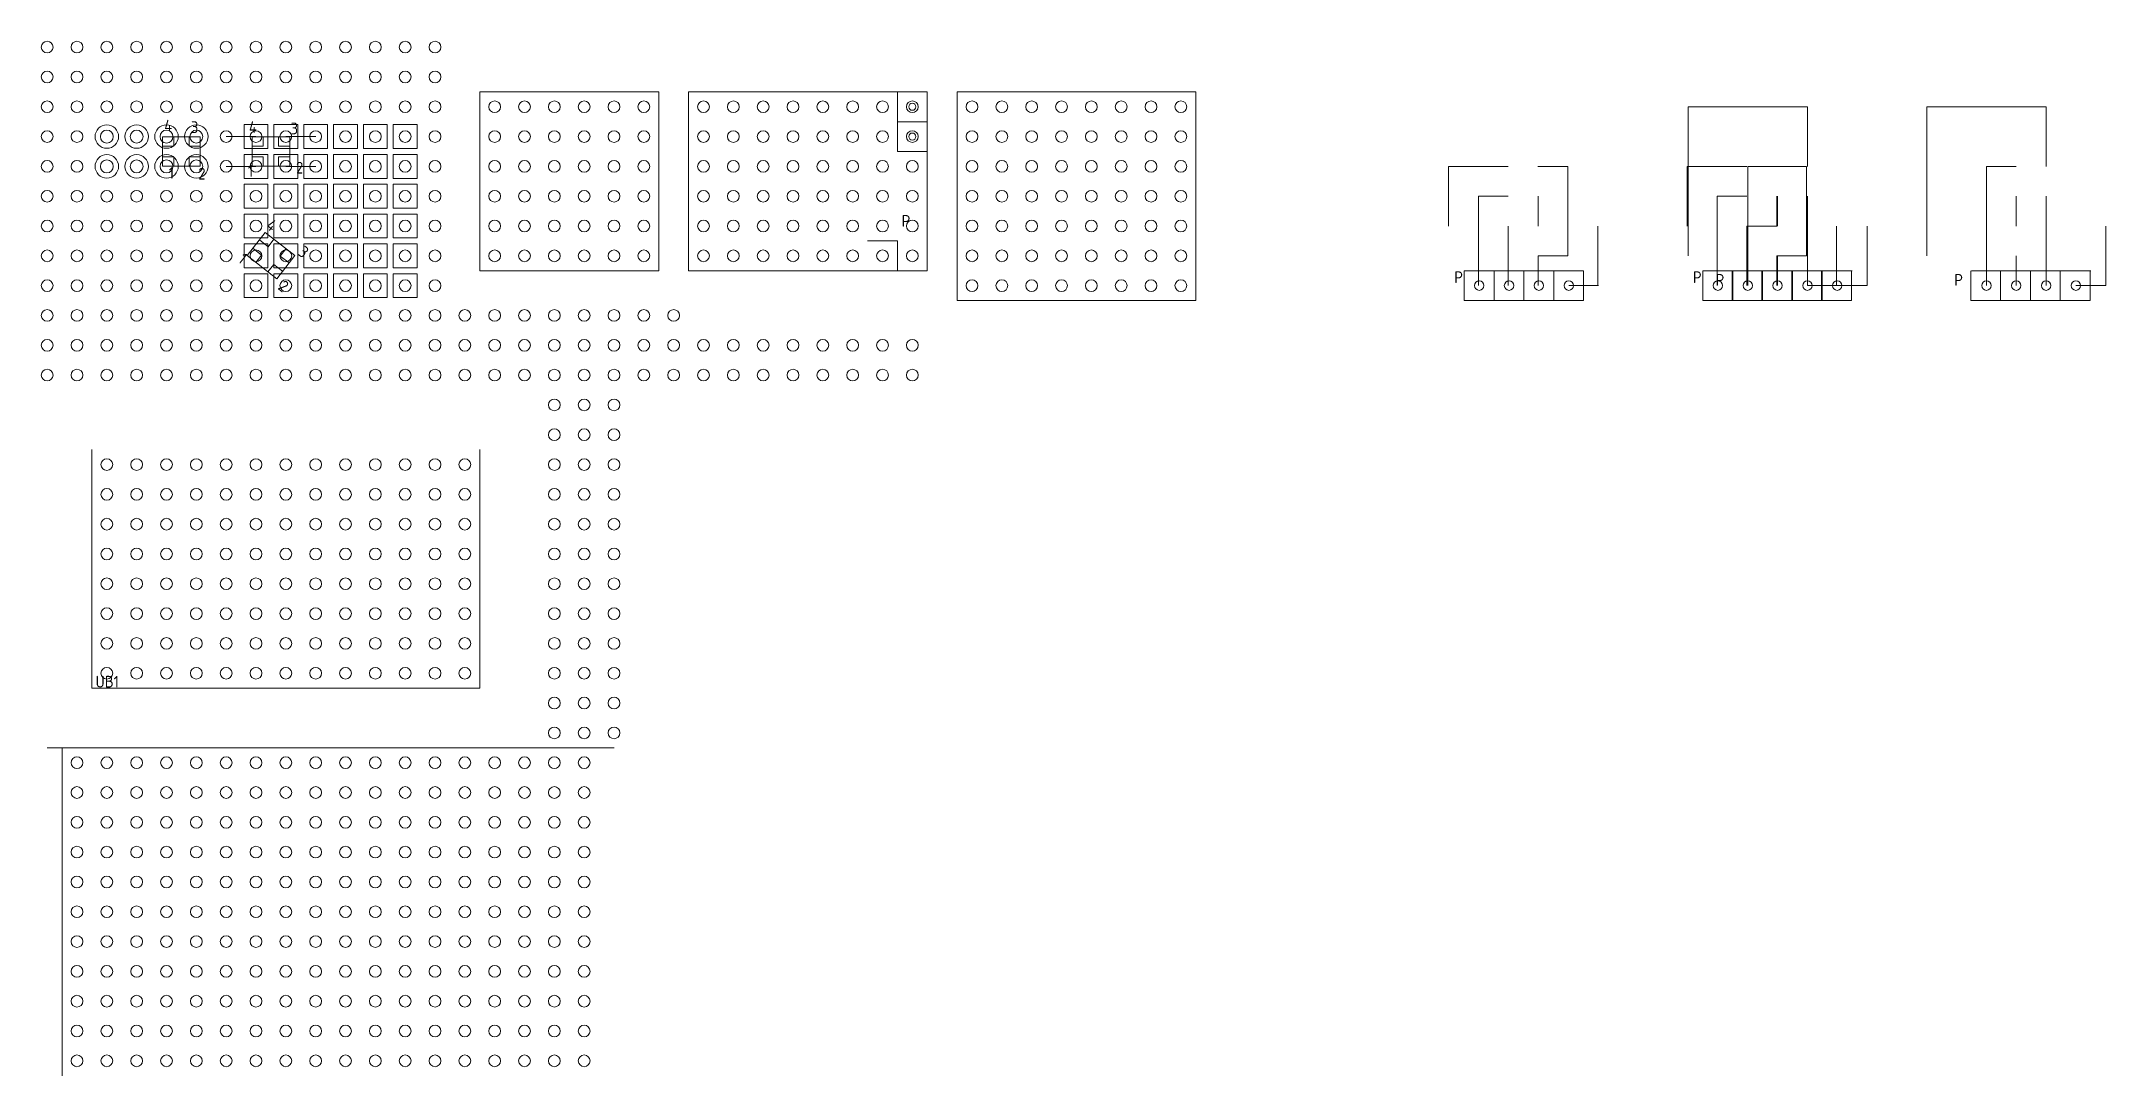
# Model space of a CAD drawing. Extents: x -42 to 134, y 4 to 92.
import ezdxf

# ---------------------------------------------------------------- set-up
doc = ezdxf.new("R2010")
doc.units = 0
doc.layers.add('0_GND', color=7, linetype='CONTINUOUS', lineweight=15)
doc.layers.add('5V line', color=1, linetype='CONTINUOUS', lineweight=15)
for name, color, linetype, lineweight, true_color in [('0_wire', 72, 'CONTINUOUS', 15, 0x6ed122), ('3.3V line', 40, 'CONTINUOUS', 15, 0xffaa00), ('crystal', 162, 'CONTINUOUS', 15, 0x0049da), ('pin socket', 56, 'CONTINUOUS', 15, 0x808000), ('universal board', 253, 'CONTINUOUS', 15, 0xa0a0a4)]:
    doc.layers.add(name, color=color, linetype=linetype, lineweight=lineweight, true_color=true_color)
doc.styles.add('iso', font='iso')

msp = doc.modelspace()

# ---------------------------------------------------------------- linework, layer by layer
at = {"layer": '0_GND'}
for p, q in [((83.12, 79.18), (80.58, 79.18)), ((80.58, 79.18), (80.58, 76.64)), ((103.44, 79.18), (100.9, 79.18)), ((100.9, 79.18), (100.9, 76.64)), ((106.04, 79.18), (106.04, 76.64)), ((126.36, 79.18), (126.36, 76.64)), ((80.58, 76.64), (80.58, 74.1)), ((100.9, 76.64), (100.9, 74.1)), ((113.66, 76.64), (113.66, 71.56)), ((133.98, 76.64), (133.98, 71.56)), ((80.58, 74.1), (80.58, 71.56)), ((100.9, 74.1), (100.9, 71.56)), ((113.66, 71.56), (111.12, 71.56)), ((133.98, 71.56), (131.44, 71.56))]:
    msp.add_line(p, q, dxfattribs=at)
at = {"layer": '0_wire'}
for p, q in [((-23.5, 84.26), (-26.04, 84.26)), ((-20.96, 84.26), (-18.42, 84.26)), ((-23.5, 81.72), (-26.04, 81.72)), ((-20.96, 81.72), (-18.42, 81.72)), ((85.66, 79.18), (85.66, 76.64)), ((105.98, 79.18), (105.98, 76.64)), ((108.58, 79.18), (108.58, 76.64)), ((128.9, 79.18), (128.9, 76.64)), ((83.12, 76.64), (83.12, 74.1)), ((105.98, 76.64), (103.44, 76.64)), ((103.44, 76.64), (103.44, 74.1)), ((108.58, 76.64), (108.58, 71.56)), ((128.9, 76.64), (128.9, 71.56)), ((83.12, 74.1), (83.12, 71.56)), ((103.44, 74.1), (103.44, 71.56))]:
    msp.add_line(p, q, dxfattribs=at)
at = {"layer": '3.3V line'}
for p, q in [((108.58, 86.8), (98.42, 86.8)), ((98.42, 86.8), (98.42, 74.1)), ((108.58, 81.72), (108.58, 86.8)), ((128.9, 86.8), (118.74, 86.8)), ((118.74, 86.8), (118.74, 74.1)), ((128.9, 81.72), (128.9, 86.8)), ((85.64, 81.72), (88.2, 81.72)), ((88.2, 81.72), (88.2, 76.64)), ((105.96, 81.72), (108.52, 81.72)), ((108.52, 81.72), (108.52, 76.64)), ((88.2, 76.64), (88.2, 74.1)), ((108.52, 76.64), (108.52, 74.1)), ((88.2, 74.1), (85.66, 74.1)), ((85.66, 74.1), (85.66, 71.56)), ((108.52, 74.1), (105.98, 74.1)), ((105.98, 74.1), (105.98, 71.56)), ((106.04, 74.1), (106.04, 71.56)), ((126.36, 74.1), (126.36, 71.56))]:
    msp.add_line(p, q, dxfattribs=at)
at = {"layer": '5V line'}
for p, q in [((83.12, 81.72), (78.04, 81.72)), ((78.04, 81.72), (78.04, 76.64)), ((103.44, 81.72), (98.36, 81.72)), ((98.36, 81.72), (98.36, 76.64)), ((106.04, 81.72), (103.5, 81.72)), ((103.5, 81.72), (103.5, 76.64)), ((126.36, 81.72), (123.82, 81.72)), ((123.82, 81.72), (123.82, 76.64)), ((90.74, 76.64), (90.74, 71.56)), ((103.5, 76.64), (103.5, 71.56)), ((111.06, 76.64), (111.06, 71.56)), ((123.82, 76.64), (123.82, 71.56)), ((90.8, 71.56), (88.26, 71.56)), ((111.12, 71.56), (108.58, 71.56))]:
    msp.add_line(p, q, dxfattribs=at)
at = {"layer": 'crystal'}
for p, q in [((-31.45, 84.24), (-31.45, 81.74)), ((-28.25, 84.24), (-31.45, 84.24)), ((-31.45, 83.44), (-30.5, 83.44)), ((-30.5, 83.44), (-30.5, 84.24)), ((-29.2, 84.24), (-29.2, 83.44)), ((-29.2, 83.44), (-28.25, 83.44)), ((-28.25, 81.74), (-28.25, 84.24)), ((-23.83, 84.24), (-23.83, 81.74)), ((-20.63, 84.24), (-23.83, 84.24)), ((-23.83, 83.44), (-22.88, 83.44)), ((-22.88, 83.44), (-22.88, 84.24)), ((-21.58, 84.24), (-21.58, 83.44)), ((-21.58, 83.44), (-20.63, 83.44)), ((-20.63, 81.74), (-20.63, 84.24)), ((-31.45, 82.54), (-30.5, 82.54)), ((-31.45, 81.74), (-28.25, 81.74)), ((-30.5, 82.54), (-30.5, 81.74)), ((-29.2, 81.74), (-29.2, 82.54)), ((-29.2, 82.54), (-28.25, 82.54)), ((-23.83, 82.54), (-22.88, 82.54)), ((-23.83, 81.74), (-20.63, 81.74)), ((-22.88, 82.54), (-22.88, 81.74)), ((-21.58, 81.74), (-21.58, 82.54)), ((-21.58, 82.54), (-20.63, 82.54)), ((-22.72, 76.09), (-24.26, 74.12)), ((-20.2, 74.12), (-22.72, 76.09)), ((-24.26, 74.12), (-21.74, 72.15)), ((-23.77, 74.75), (-23.02, 74.17)), ((-23.02, 74.17), (-23.51, 73.54)), ((-23.21, 75.46), (-22.47, 74.87)), ((-22.47, 74.87), (-21.97, 75.51)), ((-21.74, 72.15), (-20.2, 74.12)), ((-20.95, 74.7), (-21.44, 74.07)), ((-21.44, 74.07), (-20.69, 73.49)), ((-22.49, 72.73), (-21.99, 73.37)), ((-21.99, 73.37), (-21.25, 72.78))]:
    msp.add_line(p, q, dxfattribs=at)
at = {"layer": 'pin socket'}
for p, q in [((31.11, 88.07), (31.11, 85.53)), ((33.65, 88.07), (31.11, 88.07)), ((33.65, 85.53), (33.65, 88.07)), ((31.11, 85.53), (33.65, 85.53)), ((31.11, 85.53), (31.11, 82.99)), ((33.65, 85.53), (31.11, 85.53)), ((33.65, 82.99), (33.65, 85.53)), ((31.11, 82.99), (33.65, 82.99)), ((31.11, 75.37), (28.57, 75.37)), ((31.11, 72.83), (31.11, 75.37)), ((28.57, 72.83), (31.11, 72.83)), ((79.37, 72.83), (79.37, 70.29)), ((81.91, 72.83), (79.37, 72.83)), ((81.91, 72.83), (81.91, 70.29)), ((84.45, 72.83), (81.91, 72.83)), ((81.91, 70.29), (81.91, 72.83)), ((84.45, 70.29), (84.45, 72.83)), ((84.45, 72.83), (84.45, 70.29)), ((86.99, 72.83), (84.45, 72.83)), ((86.99, 72.83), (86.99, 70.29)), ((89.53, 72.83), (86.99, 72.83)), ((86.99, 70.29), (86.99, 72.83)), ((89.53, 70.29), (89.53, 72.83)), ((99.69, 72.83), (99.69, 70.29)), ((102.23, 72.83), (99.69, 72.83)), ((102.17, 72.83), (102.17, 70.29)), ((104.77, 72.83), (102.23, 72.83)), ((102.23, 72.83), (102.23, 70.29)), ((104.77, 72.83), (102.23, 72.83)), ((102.23, 70.29), (102.23, 72.83)), ((104.71, 72.83), (104.71, 70.29)), ((104.71, 70.29), (104.71, 72.83)), ((107.31, 72.83), (104.77, 72.83)), ((104.77, 70.29), (104.77, 72.83)), ((104.77, 72.83), (104.77, 70.29)), ((107.31, 72.83), (104.77, 72.83)), ((107.25, 70.29), (107.25, 72.83)), ((107.25, 72.83), (107.25, 70.29)), ((109.85, 72.83), (107.31, 72.83)), ((107.31, 72.83), (107.31, 70.29)), ((109.85, 72.83), (107.31, 72.83)), ((107.31, 70.29), (107.31, 72.83)), ((109.79, 72.83), (109.79, 70.29)), ((109.79, 70.29), (109.79, 72.83)), ((112.39, 72.83), (109.85, 72.83)), ((109.85, 70.29), (109.85, 72.83)), ((112.33, 70.29), (112.33, 72.83)), ((122.49, 72.83), (122.49, 70.29)), ((125.09, 72.83), (122.55, 72.83)), ((125.03, 72.83), (125.03, 70.29)), ((125.03, 70.29), (125.03, 72.83)), ((127.63, 72.83), (125.09, 72.83)), ((127.57, 70.29), (127.57, 72.83)), ((127.57, 72.83), (127.57, 70.29)), ((130.17, 72.83), (127.63, 72.83)), ((130.11, 72.83), (130.11, 70.29)), ((130.11, 70.29), (130.11, 72.83)), ((132.71, 72.83), (130.17, 72.83)), ((132.65, 70.29), (132.65, 72.83)), ((79.37, 70.29), (81.91, 70.29)), ((81.91, 70.29), (84.45, 70.29)), ((84.45, 70.29), (86.99, 70.29)), ((86.99, 70.29), (89.53, 70.29)), ((99.69, 70.29), (102.23, 70.29)), ((102.17, 70.29), (104.71, 70.29)), ((102.23, 70.29), (104.77, 70.29)), ((104.71, 70.29), (107.25, 70.29)), ((104.77, 70.29), (107.31, 70.29)), ((107.25, 70.29), (109.79, 70.29)), ((107.31, 70.29), (109.85, 70.29)), ((109.79, 70.29), (112.33, 70.29)), ((122.49, 70.29), (125.03, 70.29)), ((125.03, 70.29), (127.57, 70.29)), ((127.57, 70.29), (130.11, 70.29)), ((130.11, 70.29), (132.65, 70.29))]:
    msp.add_line(p, q, dxfattribs=at)
for centre, radius in [((32.38, 86.8), 0.3), ((32.38, 84.26), 0.3), ((80.64, 71.56), 0.4), ((83.18, 71.56), 0.4), ((85.72, 71.56), 0.4), ((88.26, 71.56), 0.4), ((100.96, 71.56), 0.4), ((103.5, 71.56), 0.4), ((103.5, 71.56), 0.4), ((106.04, 71.56), 0.4), ((106.04, 71.56), 0.4), ((108.58, 71.56), 0.4), ((108.58, 71.56), 0.4), ((111.12, 71.56), 0.4), ((123.82, 71.56), 0.4), ((126.36, 71.56), 0.4), ((128.9, 71.56), 0.4), ((131.44, 71.56), 0.4)]:
    msp.add_circle(centre, radius, dxfattribs=at)
at = {"layer": 'universal board'}
for p, q in [((-4.45, 72.83), (-4.45, 88.07)), ((-4.45, 88.07), (10.79, 88.07)), ((10.79, 72.83), (10.79, 88.07)), ((13.33, 72.83), (13.33, 88.07)), ((13.33, 88.07), (33.65, 88.07)), ((33.65, 72.83), (33.65, 88.07)), ((36.19, 70.29), (36.19, 88.07)), ((36.19, 88.07), (56.51, 88.07)), ((56.51, 70.29), (56.51, 88.07)), ((-24.52, 85.28), (-22.48, 85.28)), ((-24.52, 83.24), (-24.52, 85.28)), ((-22.48, 85.28), (-22.48, 83.24)), ((-21.98, 85.28), (-19.94, 85.28)), ((-21.98, 83.24), (-21.98, 85.28)), ((-19.94, 85.28), (-19.94, 83.24)), ((-19.44, 85.28), (-17.4, 85.28)), ((-19.44, 83.24), (-19.44, 85.28)), ((-17.4, 85.28), (-17.4, 83.24)), ((-16.9, 85.28), (-14.86, 85.28)), ((-16.9, 83.24), (-16.9, 85.28)), ((-14.86, 85.28), (-14.86, 83.24)), ((-14.36, 85.28), (-12.32, 85.28)), ((-14.36, 83.24), (-14.36, 85.28)), ((-12.32, 85.28), (-12.32, 83.24)), ((-11.82, 85.28), (-9.78, 85.28)), ((-11.82, 83.24), (-11.82, 85.28)), ((-9.78, 85.28), (-9.78, 83.24)), ((-22.48, 83.24), (-24.52, 83.24)), ((-24.52, 82.74), (-22.48, 82.74)), ((-24.52, 80.7), (-24.52, 82.74)), ((-22.48, 82.74), (-22.48, 80.7)), ((-19.94, 83.24), (-21.98, 83.24)), ((-21.98, 82.74), (-19.94, 82.74)), ((-21.98, 80.7), (-21.98, 82.74)), ((-19.94, 82.74), (-19.94, 80.7)), ((-17.4, 83.24), (-19.44, 83.24)), ((-19.44, 82.74), (-17.4, 82.74)), ((-19.44, 80.7), (-19.44, 82.74)), ((-17.4, 82.74), (-17.4, 80.7)), ((-14.86, 83.24), (-16.9, 83.24)), ((-16.9, 82.74), (-14.86, 82.74)), ((-16.9, 80.7), (-16.9, 82.74)), ((-14.86, 82.74), (-14.86, 80.7)), ((-12.32, 83.24), (-14.36, 83.24)), ((-14.36, 82.74), (-12.32, 82.74)), ((-14.36, 80.7), (-14.36, 82.74)), ((-12.32, 82.74), (-12.32, 80.7)), ((-9.78, 83.24), (-11.82, 83.24)), ((-11.82, 82.74), (-9.78, 82.74)), ((-11.82, 80.7), (-11.82, 82.74)), ((-9.78, 82.74), (-9.78, 80.7)), ((-22.48, 80.7), (-24.52, 80.7)), ((-24.52, 80.2), (-22.48, 80.2)), ((-24.52, 78.16), (-24.52, 80.2)), ((-22.48, 80.2), (-22.48, 78.16)), ((-19.94, 80.7), (-21.98, 80.7)), ((-21.98, 80.2), (-19.94, 80.2)), ((-21.98, 78.16), (-21.98, 80.2)), ((-19.94, 80.2), (-19.94, 78.16)), ((-17.4, 80.7), (-19.44, 80.7)), ((-19.44, 80.2), (-17.4, 80.2)), ((-19.44, 78.16), (-19.44, 80.2)), ((-17.4, 80.2), (-17.4, 78.16)), ((-14.86, 80.7), (-16.9, 80.7)), ((-16.9, 80.2), (-14.86, 80.2)), ((-16.9, 78.16), (-16.9, 80.2)), ((-14.86, 80.2), (-14.86, 78.16)), ((-12.32, 80.7), (-14.36, 80.7)), ((-14.36, 80.2), (-12.32, 80.2)), ((-14.36, 78.16), (-14.36, 80.2)), ((-12.32, 80.2), (-12.32, 78.16)), ((-9.78, 80.7), (-11.82, 80.7)), ((-11.82, 80.2), (-9.78, 80.2)), ((-11.82, 78.16), (-11.82, 80.2)), ((-9.78, 80.2), (-9.78, 78.16)), ((-22.48, 78.16), (-24.52, 78.16)), ((-24.52, 77.66), (-22.48, 77.66)), ((-24.52, 75.62), (-24.52, 77.66)), ((-22.48, 77.66), (-22.48, 75.62)), ((-19.94, 78.16), (-21.98, 78.16)), ((-21.98, 77.66), (-19.94, 77.66)), ((-21.98, 75.62), (-21.98, 77.66)), ((-19.94, 77.66), (-19.94, 75.62)), ((-17.4, 78.16), (-19.44, 78.16)), ((-19.44, 77.66), (-17.4, 77.66)), ((-19.44, 75.62), (-19.44, 77.66)), ((-17.4, 77.66), (-17.4, 75.62)), ((-14.86, 78.16), (-16.9, 78.16)), ((-16.9, 77.66), (-14.86, 77.66)), ((-16.9, 75.62), (-16.9, 77.66)), ((-14.86, 77.66), (-14.86, 75.62)), ((-12.32, 78.16), (-14.36, 78.16)), ((-14.36, 77.66), (-12.32, 77.66)), ((-14.36, 75.62), (-14.36, 77.66)), ((-12.32, 77.66), (-12.32, 75.62)), ((-9.78, 78.16), (-11.82, 78.16)), ((-11.82, 77.66), (-9.78, 77.66)), ((-11.82, 75.62), (-11.82, 77.66)), ((-9.78, 77.66), (-9.78, 75.62)), ((-22.48, 75.62), (-24.52, 75.62)), ((-19.94, 75.62), (-21.98, 75.62)), ((-17.4, 75.62), (-19.44, 75.62)), ((-14.86, 75.62), (-16.9, 75.62)), ((-12.32, 75.62), (-14.36, 75.62)), ((-9.78, 75.62), (-11.82, 75.62)), ((-24.52, 75.12), (-22.48, 75.12)), ((-24.52, 73.08), (-24.52, 75.12)), ((-22.48, 75.12), (-22.48, 73.08)), ((-21.98, 75.12), (-19.94, 75.12)), ((-21.98, 73.08), (-21.98, 75.12)), ((-19.94, 75.12), (-19.94, 73.08)), ((-19.44, 75.12), (-17.4, 75.12)), ((-19.44, 73.08), (-19.44, 75.12)), ((-17.4, 75.12), (-17.4, 73.08)), ((-16.9, 75.12), (-14.86, 75.12)), ((-16.9, 73.08), (-16.9, 75.12)), ((-14.86, 75.12), (-14.86, 73.08)), ((-14.36, 75.12), (-12.32, 75.12)), ((-14.36, 73.08), (-14.36, 75.12)), ((-12.32, 75.12), (-12.32, 73.08)), ((-11.82, 75.12), (-9.78, 75.12)), ((-11.82, 73.08), (-11.82, 75.12)), ((-9.78, 75.12), (-9.78, 73.08)), ((-22.48, 73.08), (-24.52, 73.08)), ((-24.52, 72.58), (-22.48, 72.58)), ((-24.52, 70.54), (-24.52, 72.58)), ((-22.48, 72.58), (-22.48, 70.54)), ((-19.94, 73.08), (-21.98, 73.08)), ((-21.98, 72.58), (-19.94, 72.58)), ((-21.98, 70.54), (-21.98, 72.58)), ((-19.94, 72.58), (-19.94, 70.54)), ((-17.4, 73.08), (-19.44, 73.08)), ((-19.44, 72.58), (-17.4, 72.58)), ((-19.44, 70.54), (-19.44, 72.58)), ((-17.4, 72.58), (-17.4, 70.54)), ((-14.86, 73.08), (-16.9, 73.08)), ((-16.9, 72.58), (-14.86, 72.58)), ((-16.9, 70.54), (-16.9, 72.58)), ((-14.86, 72.58), (-14.86, 70.54)), ((-12.32, 73.08), (-14.36, 73.08)), ((-14.36, 72.58), (-12.32, 72.58)), ((-14.36, 70.54), (-14.36, 72.58)), ((-12.32, 72.58), (-12.32, 70.54)), ((-9.78, 73.08), (-11.82, 73.08)), ((-11.82, 72.58), (-9.78, 72.58)), ((-11.82, 70.54), (-11.82, 72.58)), ((-9.78, 72.58), (-9.78, 70.54)), ((-4.45, 72.83), (10.79, 72.83)), ((13.33, 72.83), (33.65, 72.83)), ((-22.48, 70.54), (-24.52, 70.54)), ((-19.94, 70.54), (-21.98, 70.54)), ((-17.4, 70.54), (-19.44, 70.54)), ((-14.86, 70.54), (-16.9, 70.54)), ((-12.32, 70.54), (-14.36, 70.54)), ((-9.78, 70.54), (-11.82, 70.54)), ((36.19, 70.29), (56.51, 70.29)), ((-37.47, 37.27), (-37.47, 57.59)), ((-4.45, 37.27), (-4.45, 57.59)), ((-37.47, 37.27), (-4.45, 37.27)), ((-41.28, 32.19), (6.98, 32.19)), ((-40.01, 4.25), (-40.01, 32.19))]:
    msp.add_line(p, q, dxfattribs=at)
for centre, radius in [((-41.28, 91.88), 0.5), ((-38.74, 91.88), 0.5), ((-36.2, 91.88), 0.5), ((-33.66, 91.88), 0.5), ((-31.12, 91.88), 0.5), ((-28.58, 91.88), 0.5), ((-26.04, 91.88), 0.5), ((-23.5, 91.88), 0.5), ((-20.96, 91.88), 0.5), ((-18.42, 91.88), 0.5), ((-15.88, 91.88), 0.5), ((-13.34, 91.88), 0.5), ((-10.8, 91.88), 0.5), ((-8.26, 91.88), 0.5), ((-41.28, 89.34), 0.5), ((-38.74, 89.34), 0.5), ((-36.2, 89.34), 0.5), ((-33.66, 89.34), 0.5), ((-31.12, 89.34), 0.5), ((-28.58, 89.34), 0.5), ((-26.04, 89.34), 0.5), ((-23.5, 89.34), 0.5), ((-20.96, 89.34), 0.5), ((-18.42, 89.34), 0.5), ((-15.88, 89.34), 0.5), ((-13.34, 89.34), 0.5), ((-10.8, 89.34), 0.5), ((-8.26, 89.34), 0.5), ((-41.28, 86.8), 0.5), ((-38.74, 86.8), 0.5), ((-36.2, 86.8), 0.5), ((-33.66, 86.8), 0.5), ((-31.12, 86.8), 0.5), ((-28.58, 86.8), 0.5), ((-26.04, 86.8), 0.5), ((-23.5, 86.8), 0.5), ((-20.96, 86.8), 0.5), ((-18.42, 86.8), 0.5), ((-15.88, 86.8), 0.5), ((-13.34, 86.8), 0.5), ((-10.8, 86.8), 0.5), ((-8.26, 86.8), 0.5), ((-3.18, 86.8), 0.5), ((-0.64, 86.8), 0.5), ((1.9, 86.8), 0.5), ((4.44, 86.8), 0.5), ((6.98, 86.8), 0.5), ((9.52, 86.8), 0.5), ((14.6, 86.8), 0.5), ((17.14, 86.8), 0.5), ((19.68, 86.8), 0.5), ((22.22, 86.8), 0.5), ((24.76, 86.8), 0.5), ((27.3, 86.8), 0.5), ((29.84, 86.8), 0.5), ((32.38, 86.8), 0.5), ((37.46, 86.8), 0.5), ((40, 86.8), 0.5), ((42.54, 86.8), 0.5), ((45.08, 86.8), 0.5), ((47.62, 86.8), 0.5), ((50.16, 86.8), 0.5), ((52.7, 86.8), 0.5), ((55.24, 86.8), 0.5), ((-41.28, 84.26), 0.5), ((-38.74, 84.26), 0.5), ((-36.2, 84.26), 1), ((-36.2, 84.26), 0.55), ((-33.66, 84.26), 1), ((-33.66, 84.26), 0.55), ((-31.12, 84.26), 1), ((-31.12, 84.26), 0.55), ((-28.58, 84.26), 1), ((-28.58, 84.26), 0.55), ((-26.04, 84.26), 0.5), ((-23.5, 84.26), 0.5), ((-20.96, 84.26), 0.5), ((-18.42, 84.26), 0.5), ((-15.88, 84.26), 0.5), ((-13.34, 84.26), 0.5), ((-10.8, 84.26), 0.5), ((-8.26, 84.26), 0.5), ((-3.18, 84.26), 0.5), ((-0.64, 84.26), 0.5), ((1.9, 84.26), 0.5), ((4.44, 84.26), 0.5), ((6.98, 84.26), 0.5), ((9.52, 84.26), 0.5), ((14.6, 84.26), 0.5), ((17.14, 84.26), 0.5), ((19.68, 84.26), 0.5), ((22.22, 84.26), 0.5), ((24.76, 84.26), 0.5), ((27.3, 84.26), 0.5), ((29.84, 84.26), 0.5), ((32.38, 84.26), 0.5), ((37.46, 84.26), 0.5), ((40, 84.26), 0.5), ((42.54, 84.26), 0.5), ((45.08, 84.26), 0.5), ((47.62, 84.26), 0.5), ((50.16, 84.26), 0.5), ((52.7, 84.26), 0.5), ((55.24, 84.26), 0.5), ((-36.2, 81.72), 1), ((-33.66, 81.72), 1), ((-31.12, 81.72), 1), ((-28.58, 81.72), 1), ((-41.28, 81.72), 0.5), ((-38.74, 81.72), 0.5), ((-36.2, 81.72), 0.55), ((-33.66, 81.72), 0.55), ((-31.12, 81.72), 0.55), ((-28.58, 81.72), 0.55), ((-26.04, 81.72), 0.5), ((-23.5, 81.72), 0.5), ((-20.96, 81.72), 0.5), ((-18.42, 81.72), 0.5), ((-15.88, 81.72), 0.5), ((-13.34, 81.72), 0.5), ((-10.8, 81.72), 0.5), ((-8.26, 81.72), 0.5), ((-3.18, 81.72), 0.5), ((-0.64, 81.72), 0.5), ((1.9, 81.72), 0.5), ((4.44, 81.72), 0.5), ((6.98, 81.72), 0.5), ((9.52, 81.72), 0.5), ((14.6, 81.72), 0.5), ((17.14, 81.72), 0.5), ((19.68, 81.72), 0.5), ((22.22, 81.72), 0.5), ((24.76, 81.72), 0.5), ((27.3, 81.72), 0.5), ((29.84, 81.72), 0.5), ((32.38, 81.72), 0.5), ((37.46, 81.72), 0.5), ((40, 81.72), 0.5), ((42.54, 81.72), 0.5), ((45.08, 81.72), 0.5), ((47.62, 81.72), 0.5), ((50.16, 81.72), 0.5), ((52.7, 81.72), 0.5), ((55.24, 81.72), 0.5), ((-41.28, 79.18), 0.5), ((-38.74, 79.18), 0.5), ((-36.2, 79.18), 0.5), ((-33.66, 79.18), 0.5), ((-31.12, 79.18), 0.5), ((-28.58, 79.18), 0.5), ((-26.04, 79.18), 0.5), ((-23.5, 79.18), 0.5), ((-20.96, 79.18), 0.5), ((-18.42, 79.18), 0.5), ((-15.88, 79.18), 0.5), ((-13.34, 79.18), 0.5), ((-10.8, 79.18), 0.5), ((-8.26, 79.18), 0.5), ((-3.18, 79.18), 0.5), ((-0.64, 79.18), 0.5), ((1.9, 79.18), 0.5), ((4.44, 79.18), 0.5), ((6.98, 79.18), 0.5), ((9.52, 79.18), 0.5), ((14.6, 79.18), 0.5), ((17.14, 79.18), 0.5), ((19.68, 79.18), 0.5), ((22.22, 79.18), 0.5), ((24.76, 79.18), 0.5), ((27.3, 79.18), 0.5), ((29.84, 79.18), 0.5), ((32.38, 79.18), 0.5), ((37.46, 79.18), 0.5), ((40, 79.18), 0.5), ((42.54, 79.18), 0.5), ((45.08, 79.18), 0.5), ((47.62, 79.18), 0.5), ((50.16, 79.18), 0.5), ((52.7, 79.18), 0.5), ((55.24, 79.18), 0.5), ((-41.28, 76.64), 0.5), ((-38.74, 76.64), 0.5), ((-36.2, 76.64), 0.5), ((-33.66, 76.64), 0.5), ((-31.12, 76.64), 0.5), ((-28.58, 76.64), 0.5), ((-26.04, 76.64), 0.5), ((-23.5, 76.64), 0.5), ((-20.96, 76.64), 0.5), ((-18.42, 76.64), 0.5), ((-15.88, 76.64), 0.5), ((-13.34, 76.64), 0.5), ((-10.8, 76.64), 0.5), ((-8.26, 76.64), 0.5), ((-3.18, 76.64), 0.5), ((-0.64, 76.64), 0.5), ((1.9, 76.64), 0.5), ((4.44, 76.64), 0.5), ((6.98, 76.64), 0.5), ((9.52, 76.64), 0.5), ((14.6, 76.64), 0.5), ((17.14, 76.64), 0.5), ((19.68, 76.64), 0.5), ((22.22, 76.64), 0.5), ((24.76, 76.64), 0.5), ((27.3, 76.64), 0.5), ((29.84, 76.64), 0.5), ((32.38, 76.64), 0.5), ((37.46, 76.64), 0.5), ((40, 76.64), 0.5), ((42.54, 76.64), 0.5), ((45.08, 76.64), 0.5), ((47.62, 76.64), 0.5), ((50.16, 76.64), 0.5), ((52.7, 76.64), 0.5), ((55.24, 76.64), 0.5), ((-41.28, 74.1), 0.5), ((-38.74, 74.1), 0.5), ((-36.2, 74.1), 0.5), ((-33.66, 74.1), 0.5), ((-31.12, 74.1), 0.5), ((-28.58, 74.1), 0.5), ((-26.04, 74.1), 0.5), ((-23.5, 74.1), 0.5), ((-20.96, 74.1), 0.5), ((-18.42, 74.1), 0.5), ((-15.88, 74.1), 0.5), ((-13.34, 74.1), 0.5), ((-10.8, 74.1), 0.5), ((-8.26, 74.1), 0.5), ((-3.18, 74.1), 0.5), ((-0.64, 74.1), 0.5), ((1.9, 74.1), 0.5), ((4.44, 74.1), 0.5), ((6.98, 74.1), 0.5), ((9.52, 74.1), 0.5), ((14.6, 74.1), 0.5), ((17.14, 74.1), 0.5), ((19.68, 74.1), 0.5), ((22.22, 74.1), 0.5), ((24.76, 74.1), 0.5), ((27.3, 74.1), 0.5), ((29.84, 74.1), 0.5), ((32.38, 74.1), 0.5), ((37.46, 74.1), 0.5), ((40, 74.1), 0.5), ((42.54, 74.1), 0.5), ((45.08, 74.1), 0.5), ((47.62, 74.1), 0.5), ((50.16, 74.1), 0.5), ((52.7, 74.1), 0.5), ((55.24, 74.1), 0.5), ((-41.28, 71.56), 0.5), ((-38.74, 71.56), 0.5), ((-36.2, 71.56), 0.5), ((-33.66, 71.56), 0.5), ((-31.12, 71.56), 0.5), ((-28.58, 71.56), 0.5), ((-26.04, 71.56), 0.5), ((-23.5, 71.56), 0.5), ((-20.96, 71.56), 0.5), ((-18.42, 71.56), 0.5), ((-15.88, 71.56), 0.5), ((-13.34, 71.56), 0.5), ((-10.8, 71.56), 0.5), ((-8.26, 71.56), 0.5), ((37.46, 71.56), 0.5), ((40, 71.56), 0.5), ((42.54, 71.56), 0.5), ((45.08, 71.56), 0.5), ((47.62, 71.56), 0.5), ((50.16, 71.56), 0.5), ((52.7, 71.56), 0.5), ((55.24, 71.56), 0.5), ((-41.28, 69.02), 0.5), ((-38.74, 69.02), 0.5), ((-36.2, 69.02), 0.5), ((-33.66, 69.02), 0.5), ((-31.12, 69.02), 0.5), ((-28.58, 69.02), 0.5), ((-26.04, 69.02), 0.5), ((-23.5, 69.02), 0.5), ((-20.96, 69.02), 0.5), ((-18.42, 69.02), 0.5), ((-15.88, 69.02), 0.5), ((-13.34, 69.02), 0.5), ((-10.8, 69.02), 0.5), ((-8.26, 69.02), 0.5), ((-5.72, 69.02), 0.5), ((-3.18, 69.02), 0.5), ((-0.64, 69.02), 0.5), ((1.9, 69.02), 0.5), ((4.44, 69.02), 0.5), ((6.98, 69.02), 0.5), ((9.52, 69.02), 0.5), ((12.06, 69.02), 0.5), ((-41.28, 66.48), 0.5), ((-38.74, 66.48), 0.5), ((-36.2, 66.48), 0.5), ((-33.66, 66.48), 0.5), ((-31.12, 66.48), 0.5), ((-28.58, 66.48), 0.5), ((-26.04, 66.48), 0.5), ((-23.5, 66.48), 0.5), ((-20.96, 66.48), 0.5), ((-18.42, 66.48), 0.5), ((-15.88, 66.48), 0.5), ((-13.34, 66.48), 0.5), ((-10.8, 66.48), 0.5), ((-8.26, 66.48), 0.5), ((-5.72, 66.48), 0.5), ((-3.18, 66.48), 0.5), ((-0.64, 66.48), 0.5), ((1.9, 66.48), 0.5), ((4.44, 66.48), 0.5), ((6.98, 66.48), 0.5), ((9.52, 66.48), 0.5), ((12.06, 66.48), 0.5), ((14.6, 66.48), 0.5), ((17.14, 66.48), 0.5), ((19.68, 66.48), 0.5), ((22.22, 66.48), 0.5), ((24.76, 66.48), 0.5), ((27.3, 66.48), 0.5), ((29.84, 66.48), 0.5), ((32.38, 66.48), 0.5), ((-41.28, 63.94), 0.5), ((-38.74, 63.94), 0.5), ((-36.2, 63.94), 0.5), ((-33.66, 63.94), 0.5), ((-31.12, 63.94), 0.5), ((-28.58, 63.94), 0.5), ((-26.04, 63.94), 0.5), ((-23.5, 63.94), 0.5), ((-20.96, 63.94), 0.5), ((-18.42, 63.94), 0.5), ((-15.88, 63.94), 0.5), ((-13.34, 63.94), 0.5), ((-10.8, 63.94), 0.5), ((-8.26, 63.94), 0.5), ((-5.72, 63.94), 0.5), ((-3.18, 63.94), 0.5), ((-0.64, 63.94), 0.5), ((1.9, 63.94), 0.5), ((4.44, 63.94), 0.5), ((6.98, 63.94), 0.5), ((9.52, 63.94), 0.5), ((12.06, 63.94), 0.5), ((14.6, 63.94), 0.5), ((17.14, 63.94), 0.5), ((19.68, 63.94), 0.5), ((22.22, 63.94), 0.5), ((24.76, 63.94), 0.5), ((27.3, 63.94), 0.5), ((29.84, 63.94), 0.5), ((32.38, 63.94), 0.5), ((1.9, 61.4), 0.5), ((4.44, 61.4), 0.5), ((6.98, 61.4), 0.5), ((1.9, 58.86), 0.5), ((4.44, 58.86), 0.5), ((6.98, 58.86), 0.5), ((-36.2, 56.32), 0.5), ((-33.66, 56.32), 0.5), ((-31.12, 56.32), 0.5), ((-28.58, 56.32), 0.5), ((-26.04, 56.32), 0.5), ((-23.5, 56.32), 0.5), ((-20.96, 56.32), 0.5), ((-18.42, 56.32), 0.5), ((-15.88, 56.32), 0.5), ((-13.34, 56.32), 0.5), ((-10.8, 56.32), 0.5), ((-8.26, 56.32), 0.5), ((-5.72, 56.32), 0.5), ((1.9, 56.32), 0.5), ((4.44, 56.32), 0.5), ((6.98, 56.32), 0.5), ((-36.2, 53.78), 0.5), ((-33.66, 53.78), 0.5), ((-31.12, 53.78), 0.5), ((-28.58, 53.78), 0.5), ((-26.04, 53.78), 0.5), ((-23.5, 53.78), 0.5), ((-20.96, 53.78), 0.5), ((-18.42, 53.78), 0.5), ((-15.88, 53.78), 0.5), ((-13.34, 53.78), 0.5), ((-10.8, 53.78), 0.5), ((-8.26, 53.78), 0.5), ((-5.72, 53.78), 0.5), ((1.9, 53.78), 0.5), ((4.44, 53.78), 0.5), ((6.98, 53.78), 0.5), ((-36.2, 51.24), 0.5), ((-33.66, 51.24), 0.5), ((-31.12, 51.24), 0.5), ((-28.58, 51.24), 0.5), ((-26.04, 51.24), 0.5), ((-23.5, 51.24), 0.5), ((-20.96, 51.24), 0.5), ((-18.42, 51.24), 0.5), ((-15.88, 51.24), 0.5), ((-13.34, 51.24), 0.5), ((-10.8, 51.24), 0.5), ((-8.26, 51.24), 0.5), ((-5.72, 51.24), 0.5), ((1.9, 51.24), 0.5), ((4.44, 51.24), 0.5), ((6.98, 51.24), 0.5), ((-36.2, 48.7), 0.5), ((-33.66, 48.7), 0.5), ((-31.12, 48.7), 0.5), ((-28.58, 48.7), 0.5), ((-26.04, 48.7), 0.5), ((-23.5, 48.7), 0.5), ((-20.96, 48.7), 0.5), ((-18.42, 48.7), 0.5), ((-15.88, 48.7), 0.5), ((-13.34, 48.7), 0.5), ((-10.8, 48.7), 0.5), ((-8.26, 48.7), 0.5), ((-5.72, 48.7), 0.5), ((1.9, 48.7), 0.5), ((4.44, 48.7), 0.5), ((6.98, 48.7), 0.5), ((-36.2, 46.16), 0.5), ((-33.66, 46.16), 0.5), ((-31.12, 46.16), 0.5), ((-28.58, 46.16), 0.5), ((-26.04, 46.16), 0.5), ((-23.5, 46.16), 0.5), ((-20.96, 46.16), 0.5), ((-18.42, 46.16), 0.5), ((-15.88, 46.16), 0.5), ((-13.34, 46.16), 0.5), ((-10.8, 46.16), 0.5), ((-8.26, 46.16), 0.5), ((-5.72, 46.16), 0.5), ((1.9, 46.16), 0.5), ((4.44, 46.16), 0.5), ((6.98, 46.16), 0.5), ((-36.2, 43.62), 0.5), ((-33.66, 43.62), 0.5), ((-31.12, 43.62), 0.5), ((-28.58, 43.62), 0.5), ((-26.04, 43.62), 0.5), ((-23.5, 43.62), 0.5), ((-20.96, 43.62), 0.5), ((-18.42, 43.62), 0.5), ((-15.88, 43.62), 0.5), ((-13.34, 43.62), 0.5), ((-10.8, 43.62), 0.5), ((-8.26, 43.62), 0.5), ((-5.72, 43.62), 0.5), ((1.9, 43.62), 0.5), ((4.44, 43.62), 0.5), ((6.98, 43.62), 0.5), ((-36.2, 41.08), 0.5), ((-33.66, 41.08), 0.5), ((-31.12, 41.08), 0.5), ((-28.58, 41.08), 0.5), ((-26.04, 41.08), 0.5), ((-23.5, 41.08), 0.5), ((-20.96, 41.08), 0.5), ((-18.42, 41.08), 0.5), ((-15.88, 41.08), 0.5), ((-13.34, 41.08), 0.5), ((-10.8, 41.08), 0.5), ((-8.26, 41.08), 0.5), ((-5.72, 41.08), 0.5), ((1.9, 41.08), 0.5), ((4.44, 41.08), 0.5), ((6.98, 41.08), 0.5), ((-36.2, 38.54), 0.5), ((-33.66, 38.54), 0.5), ((-31.12, 38.54), 0.5), ((-28.58, 38.54), 0.5), ((-26.04, 38.54), 0.5), ((-23.5, 38.54), 0.5), ((-20.96, 38.54), 0.5), ((-18.42, 38.54), 0.5), ((-15.88, 38.54), 0.5), ((-13.34, 38.54), 0.5), ((-10.8, 38.54), 0.5), ((-8.26, 38.54), 0.5), ((-5.72, 38.54), 0.5), ((1.9, 38.54), 0.5), ((4.44, 38.54), 0.5), ((6.98, 38.54), 0.5), ((1.9, 36), 0.5), ((4.44, 36), 0.5), ((6.98, 36), 0.5), ((1.9, 33.46), 0.5), ((4.44, 33.46), 0.5), ((6.98, 33.46), 0.5), ((-38.74, 30.92), 0.5), ((-36.2, 30.92), 0.5), ((-33.66, 30.92), 0.5), ((-31.12, 30.92), 0.5), ((-28.58, 30.92), 0.5), ((-26.04, 30.92), 0.5), ((-23.5, 30.92), 0.5), ((-20.96, 30.92), 0.5), ((-18.42, 30.92), 0.5), ((-15.88, 30.92), 0.5), ((-13.34, 30.92), 0.5), ((-10.8, 30.92), 0.5), ((-8.26, 30.92), 0.5), ((-5.72, 30.92), 0.5), ((-3.18, 30.92), 0.5), ((-0.64, 30.92), 0.5), ((1.9, 30.92), 0.5), ((4.44, 30.92), 0.5), ((-38.74, 28.38), 0.5), ((-36.2, 28.38), 0.5), ((-33.66, 28.38), 0.5), ((-31.12, 28.38), 0.5), ((-28.58, 28.38), 0.5), ((-26.04, 28.38), 0.5), ((-23.5, 28.38), 0.5), ((-20.96, 28.38), 0.5), ((-18.42, 28.38), 0.5), ((-15.88, 28.38), 0.5), ((-13.34, 28.38), 0.5), ((-10.8, 28.38), 0.5), ((-8.26, 28.38), 0.5), ((-5.72, 28.38), 0.5), ((-3.18, 28.38), 0.5), ((-0.64, 28.38), 0.5), ((1.9, 28.38), 0.5), ((4.44, 28.38), 0.5), ((-38.74, 25.84), 0.5), ((-36.2, 25.84), 0.5), ((-33.66, 25.84), 0.5), ((-31.12, 25.84), 0.5), ((-28.58, 25.84), 0.5), ((-26.04, 25.84), 0.5), ((-23.5, 25.84), 0.5), ((-20.96, 25.84), 0.5), ((-18.42, 25.84), 0.5), ((-15.88, 25.84), 0.5), ((-13.34, 25.84), 0.5), ((-10.8, 25.84), 0.5), ((-8.26, 25.84), 0.5), ((-5.72, 25.84), 0.5), ((-3.18, 25.84), 0.5), ((-0.64, 25.84), 0.5), ((1.9, 25.84), 0.5), ((4.44, 25.84), 0.5), ((-38.74, 23.3), 0.5), ((-36.2, 23.3), 0.5), ((-33.66, 23.3), 0.5), ((-31.12, 23.3), 0.5), ((-28.58, 23.3), 0.5), ((-26.04, 23.3), 0.5), ((-23.5, 23.3), 0.5), ((-20.96, 23.3), 0.5), ((-18.42, 23.3), 0.5), ((-15.88, 23.3), 0.5), ((-13.34, 23.3), 0.5), ((-10.8, 23.3), 0.5), ((-8.26, 23.3), 0.5), ((-5.72, 23.3), 0.5), ((-3.18, 23.3), 0.5), ((-0.64, 23.3), 0.5), ((1.9, 23.3), 0.5), ((4.44, 23.3), 0.5), ((-38.74, 20.76), 0.5), ((-36.2, 20.76), 0.5), ((-33.66, 20.76), 0.5), ((-31.12, 20.76), 0.5), ((-28.58, 20.76), 0.5), ((-26.04, 20.76), 0.5), ((-23.5, 20.76), 0.5), ((-20.96, 20.76), 0.5), ((-18.42, 20.76), 0.5), ((-15.88, 20.76), 0.5), ((-13.34, 20.76), 0.5), ((-10.8, 20.76), 0.5), ((-8.26, 20.76), 0.5), ((-5.72, 20.76), 0.5), ((-3.18, 20.76), 0.5), ((-0.64, 20.76), 0.5), ((1.9, 20.76), 0.5), ((4.44, 20.76), 0.5), ((-38.74, 18.22), 0.5), ((-36.2, 18.22), 0.5), ((-33.66, 18.22), 0.5), ((-31.12, 18.22), 0.5), ((-28.58, 18.22), 0.5), ((-26.04, 18.22), 0.5), ((-23.5, 18.22), 0.5), ((-20.96, 18.22), 0.5), ((-18.42, 18.22), 0.5), ((-15.88, 18.22), 0.5), ((-13.34, 18.22), 0.5), ((-10.8, 18.22), 0.5), ((-8.26, 18.22), 0.5), ((-5.72, 18.22), 0.5), ((-3.18, 18.22), 0.5), ((-0.64, 18.22), 0.5), ((1.9, 18.22), 0.5), ((4.44, 18.22), 0.5), ((-38.74, 15.68), 0.5), ((-36.2, 15.68), 0.5), ((-33.66, 15.68), 0.5), ((-31.12, 15.68), 0.5), ((-28.58, 15.68), 0.5), ((-26.04, 15.68), 0.5), ((-23.5, 15.68), 0.5), ((-20.96, 15.68), 0.5), ((-18.42, 15.68), 0.5), ((-15.88, 15.68), 0.5), ((-13.34, 15.68), 0.5), ((-10.8, 15.68), 0.5), ((-8.26, 15.68), 0.5), ((-5.72, 15.68), 0.5), ((-3.18, 15.68), 0.5), ((-0.64, 15.68), 0.5), ((1.9, 15.68), 0.5), ((4.44, 15.68), 0.5), ((-38.74, 13.14), 0.5), ((-36.2, 13.14), 0.5), ((-33.66, 13.14), 0.5), ((-31.12, 13.14), 0.5), ((-28.58, 13.14), 0.5), ((-26.04, 13.14), 0.5), ((-23.5, 13.14), 0.5), ((-20.96, 13.14), 0.5), ((-18.42, 13.14), 0.5), ((-15.88, 13.14), 0.5), ((-13.34, 13.14), 0.5), ((-10.8, 13.14), 0.5), ((-8.26, 13.14), 0.5), ((-5.72, 13.14), 0.5), ((-3.18, 13.14), 0.5), ((-0.64, 13.14), 0.5), ((1.9, 13.14), 0.5), ((4.44, 13.14), 0.5), ((-38.74, 10.6), 0.5), ((-36.2, 10.6), 0.5), ((-33.66, 10.6), 0.5), ((-31.12, 10.6), 0.5), ((-28.58, 10.6), 0.5), ((-26.04, 10.6), 0.5), ((-23.5, 10.6), 0.5), ((-20.96, 10.6), 0.5), ((-18.42, 10.6), 0.5), ((-15.88, 10.6), 0.5), ((-13.34, 10.6), 0.5), ((-10.8, 10.6), 0.5), ((-8.26, 10.6), 0.5), ((-5.72, 10.6), 0.5), ((-3.18, 10.6), 0.5), ((-0.64, 10.6), 0.5), ((1.9, 10.6), 0.5), ((4.44, 10.6), 0.5), ((-38.74, 8.06), 0.5), ((-36.2, 8.06), 0.5), ((-33.66, 8.06), 0.5), ((-31.12, 8.06), 0.5), ((-28.58, 8.06), 0.5), ((-26.04, 8.06), 0.5), ((-23.5, 8.06), 0.5), ((-20.96, 8.06), 0.5), ((-18.42, 8.06), 0.5), ((-15.88, 8.06), 0.5), ((-13.34, 8.06), 0.5), ((-10.8, 8.06), 0.5), ((-8.26, 8.06), 0.5), ((-5.72, 8.06), 0.5), ((-3.18, 8.06), 0.5), ((-0.64, 8.06), 0.5), ((1.9, 8.06), 0.5), ((4.44, 8.06), 0.5), ((-38.74, 5.52), 0.5), ((-36.2, 5.52), 0.5), ((-33.66, 5.52), 0.5), ((-31.12, 5.52), 0.5), ((-28.58, 5.52), 0.5), ((-26.04, 5.52), 0.5), ((-23.5, 5.52), 0.5), ((-20.96, 5.52), 0.5), ((-18.42, 5.52), 0.5), ((-15.88, 5.52), 0.5), ((-13.34, 5.52), 0.5), ((-10.8, 5.52), 0.5), ((-8.26, 5.52), 0.5), ((-5.72, 5.52), 0.5), ((-3.18, 5.52), 0.5), ((-0.64, 5.52), 0.5), ((1.9, 5.52), 0.5), ((4.44, 5.52), 0.5)]:
    msp.add_circle(centre, radius, dxfattribs=at)

# ---------------------------------------------------------------- texts
at = {"layer": 'crystal', "char_height": 1, "attachment_point": 4, "line_spacing_factor": 1.54, "style": 'iso'}
for s, insert, width in [('4', (-31.31, 85.19), 0.5556), ('3', (-29.03, 85.06), 0.4444), ('4', (-24.1, 85.07), 0.5556), ('3', (-20.55, 84.95), 0.4444), ('1', (-30.93, 81.16), 0.2222), ('2', (-28.41, 81.1), 0.4444), ('1', (-24.19, 81.33), 0.2222), ('2', (-20.09, 81.61), 0.4444)]:
    msp.add_mtext(s, dxfattribs=dict(at, insert=insert, width=width))
at = {"layer": 'crystal', "char_height": 1, "attachment_point": 4, "rotation": 322.001, "line_spacing_factor": 1.54, "style": 'iso'}
for s, insert, width in [('4', (-22.43, 76.91), 0.5556), ('1', (-24.8, 74.02), 0.2222), ('3', (-19.7, 74.63), 0.4444), ('2', (-21.4, 71.71), 0.4444)]:
    msp.add_mtext(s, dxfattribs=dict(at, insert=insert, width=width))
at = {"layer": 'pin socket', "char_height": 1, "width": 0.5556, "attachment_point": 5, "line_spacing_factor": 1.54, "style": 'iso'}
for insert in [(31.84, 77.08), (78.89, 72.28), (99.21, 72.28), (101.14, 72.05), (121.46, 72.05)]:
    msp.add_mtext('P', dxfattribs=dict(at, insert=insert))
at = {"layer": 'universal board', "insert": (-36.16, 37.82), "char_height": 1, "width": 2, "attachment_point": 5, "line_spacing_factor": 1.54, "style": 'iso'}
msp.add_mtext('UB1', dxfattribs=at)

doc.saveas('drawing.dxf')
